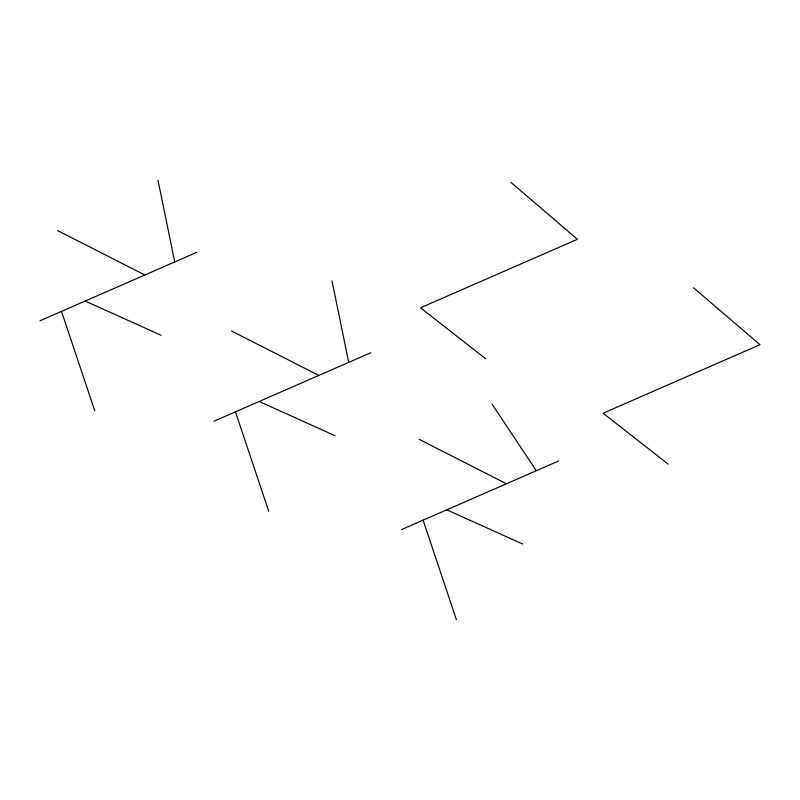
<?xml version="1.0" encoding="UTF-8"?>
<svg xmlns="http://www.w3.org/2000/svg" width="800" height="800" viewBox="0 0 800 800"><rect width="100%" height="100%" fill="white"/><g stroke="black" fill="none" stroke-linecap="round" stroke-linejoin="round"><path stroke-width="1.2" d="M40 320.77L196.9 252.27M213.97 421.21L370.88 352.71M401.6 529.54L558.51 461.04M85.17 301.05L161.14 335.29M259.14 401.49L335.11 435.74M446.77 509.82L522.74 544.06M57.56 230.55L144.83 275M231.53 330.99L318.81 375.44M419.16 439.32L506.43 483.77M668.21 464.15L603.1 413.2L760 344.7L693.54 287.79M485.63 358.74L420.51 307.79L577.41 239.29L510.95 182.38M492.04 404.13L536.33 470.72M423.08 520.16L456.38 619.59M235.45 411.83L268.75 511.27M61.48 311.39L94.78 410.82M332 280.85L348.7 362.39M158.02 180.41L174.73 261.95"/></g></svg>
